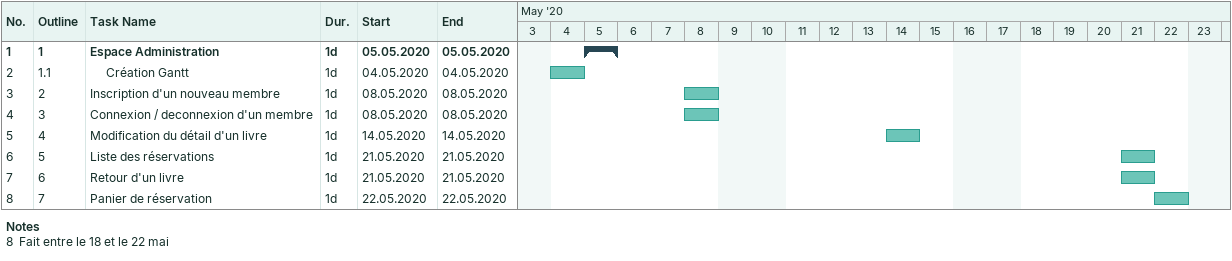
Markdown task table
| ID | WBS | Task | Duration | Start | Finish |
|---|---|---|---|---|---|
| 1 | 1 | **Espace Administration** | 1d | 2020-05-05 | 2020-05-05 |
| 2 | 1.1 | Création Gantt | 1d | 2020-05-04 | 2020-05-04 |
| 3 | 2 | Inscription d'un nouveau membre | 1d | 2020-05-08 | 2020-05-08 |
| 4 | 3 | Connexion / deconnexion d'un membre | 1d | 2020-05-08 | 2020-05-08 |
| 5 | 4 | Modification du détail d'un livre | 1d | 2020-05-14 | 2020-05-14 |
| 6 | 5 | Liste des réservations | 1d | 2020-05-21 | 2020-05-21 |
| 7 | 6 | Retour d'un livre | 1d | 2020-05-21 | 2020-05-21 |
| 8 | 7 | Panier de réservation | 1d | 2020-05-22 | 2020-05-22 |

Notes
- 8: Fait entre le 18 et le 22 mai
